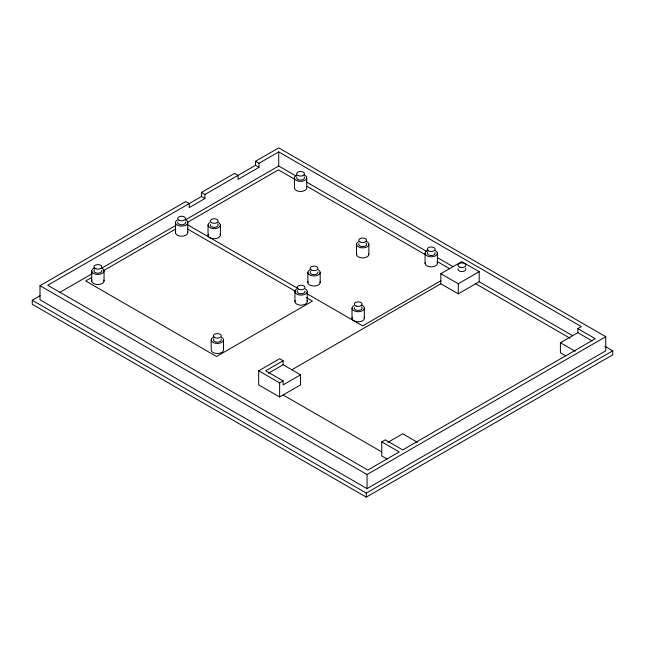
<?xml version="1.0" encoding="UTF-8"?>
<svg xmlns="http://www.w3.org/2000/svg" width="645" height="645" viewBox="0 0 645 645"><rect width="100%" height="100%" fill="white"/><g stroke="black" fill="none" stroke-linecap="round" stroke-linejoin="round"><path stroke-width="0.97" d="M255.517 161.274L259.008 163.282L259.008 167.313L255.517 165.297L255.517 161.274L278.721 147.874L605.768 336.698L605.768 350.799L367.045 488.628L39.998 299.804L39.998 285.703L185.736 201.562L189.227 203.57L189.227 207.601L204.925 198.539L204.925 194.508L201.442 192.492L201.442 196.523L204.925 198.539M201.442 192.492L234.587 173.36L238.069 175.367L238.069 179.399L259.008 167.313M201.442 196.523L47.738 285.259L367.811 470.052L399.215 451.919L381.767 441.849L381.767 455.95L387.008 458.974M204.925 194.508L255.517 165.297M259.008 163.282L278.721 151.906L581.347 326.628L577.856 328.636L577.856 332.667L560.416 342.737L560.416 352.815L565.649 355.83M604.897 346.268L612.75 350.799L612.75 354.823L366.279 497.126L32.25 304.271L32.25 300.248L40.087 295.724M59.945 292.314L92.195 273.698M101.781 268.159L175.867 225.387M185.454 219.848L278.721 166.007L296.152 176.069M91.775 277.439L85.664 280.97L216.51 356.508L312.462 301.11L306.351 297.587M103.111 270.892L175.513 229.096M187.171 222.541L278.422 169.861L294.064 178.891M258.693 370.794L279.624 358.701L283.115 360.716L283.115 364.748L300.562 374.818L300.562 384.888L279.624 396.981L258.693 384.888L258.693 370.794L279.624 382.88L283.115 380.864L283.115 384.888L300.562 374.818M283.115 360.716L265.667 370.794L283.115 380.864M268.288 373.31L283.115 364.748M291.83 369.787L440.825 283.768L440.825 273.698L461.756 261.612L479.203 271.682L479.203 281.752L572.696 335.731M440.89 280.72L362.683 325.878L306.73 293.572M440.825 273.698L458.272 283.768L479.203 271.682M440.825 283.768L458.272 293.838L479.203 281.752M381.767 441.849L385.258 439.834L402.706 449.904L595.303 338.714L577.856 328.636M387.879 442.349L402.706 433.795L417.533 442.349M39.998 285.703L367.045 474.526L605.768 336.698M32.25 300.248L366.279 493.094L612.75 350.799M577.856 332.667L591.812 340.729M306.609 182.108L426.893 251.55M437.35 257.589L453.04 266.651M307.093 186.413L425.257 254.638M437.423 261.66L449.581 268.683M475.712 283.768L570.067 338.246M560.416 342.737L575.243 351.299M187.123 224.516L298.014 288.541M187.719 229.096L295.015 291.04M283.115 394.966L381.8 451.935M458.272 283.768L458.272 293.838M437.407 253.098L437.407 263.168M425.079 253.421L425.079 263.491M368.851 244.294L368.851 254.364M367.045 474.526L367.045 488.628M366.279 493.094L366.279 497.126M364.352 308.173L364.352 318.243M356.516 244.294L356.516 254.364M352.017 308.173L352.017 318.243M320.178 272.375L320.178 282.454M307.842 272.408L307.842 282.478M307.262 291.532L307.262 301.602M306.73 178.076L306.73 188.147A6.168 3.564 0 0 1 300.127 191.444A6.168 3.564 0 0 1 294.426 187.631L294.426 177.56M294.926 291.532L294.926 301.602M279.624 382.88L279.624 396.981M278.721 151.906L278.721 166.007M223.517 339.689L223.517 349.767A6.168 3.564 0 0 1 217.671 353.5A6.168 3.564 0 0 1 211.197 350.13L211.197 340.06M220.388 224.992L220.388 235.062M208.053 225.121L208.053 235.191M187.784 222.509L187.784 232.579M175.448 222.589L175.448 232.66M104.047 270.892L104.047 280.97M91.711 270.892L91.711 280.97M465.351 268.11A3.951 2.282 0 0 1 462.449 271.505A3.951 2.282 0 0 1 458.119 268.659M368.642 253.445A6.168 3.564 0 0 1 362.683 257.927A6.168 3.564 0 0 1 356.725 253.445M364.143 317.324A6.168 3.564 0 0 1 358.185 321.807A6.168 3.564 0 0 1 352.226 317.324M361.264 305.085A6.168 3.564 0 0 1 363.232 310.213A6.168 3.564 0 0 1 354.218 310.898A6.168 3.564 0 0 1 353.823 305.649M361.587 307.036A3.926 2.266 0 0 1 358.693 310.422A3.926 2.266 0 0 1 354.387 307.584M365.763 241.206A6.168 3.564 0 0 1 367.739 246.334A6.168 3.564 0 0 1 358.717 247.019A6.168 3.564 0 0 1 358.322 241.778M319.96 281.534A6.168 3.564 0 0 1 314.034 286.025A6.168 3.564 0 0 1 308.044 281.559M318.356 269.868A6.168 3.564 0 0 1 318.388 274.899A6.168 3.564 0 0 1 309.664 274.923A6.168 3.564 0 0 1 309.632 269.884M437.125 262.257A6.168 3.564 0 0 1 431.521 266.885A6.168 3.564 0 0 1 425.216 262.563M435.399 250.631A6.168 3.564 0 0 1 435.415 255.88A6.168 3.564 0 0 1 426.353 255.428A6.168 3.564 0 0 1 427.917 250.26M366.086 243.157A3.926 2.266 0 0 1 363.191 246.543A3.926 2.266 0 0 1 358.886 243.705M185.929 220.001A6.168 3.564 0 0 1 186.026 225.041A6.168 3.564 0 0 1 177.31 225.097A6.168 3.564 0 0 1 177.206 220.058M103.837 280.043A6.168 3.564 0 0 1 97.879 284.526A6.168 3.564 0 0 1 91.921 280.043M102.241 268.376A6.168 3.564 0 0 1 101.846 273.625A6.168 3.564 0 0 1 92.824 272.94A6.168 3.564 0 0 1 94.791 267.812M187.558 231.66A6.168 3.564 0 0 1 181.688 236.183A6.168 3.564 0 0 1 175.642 231.74M307.052 300.683A6.168 3.564 0 0 1 301.094 305.166A6.168 3.564 0 0 1 295.136 300.683M305.456 289.008A6.168 3.564 0 0 1 305.456 294.047A6.168 3.564 0 0 1 296.732 294.047A6.168 3.564 0 0 1 296.732 289.008M304.892 290.943A3.926 2.266 0 0 1 300.586 293.781A3.926 2.266 0 0 1 297.692 290.395M221.098 339.173A3.926 2.266 0 0 1 217.042 342.14A3.926 2.266 0 0 1 213.858 338.843M185.397 221.936A3.926 2.266 0 0 1 181.664 224.815A3.926 2.266 0 0 1 177.81 221.985M221.493 337.23A6.168 3.564 0 0 1 221.558 342.479A6.168 3.564 0 0 1 212.495 342.068A6.168 3.564 0 0 1 214.003 336.883M101.676 270.311A3.926 2.266 0 0 1 97.363 273.141A3.926 2.266 0 0 1 94.476 269.763M434.988 252.574A3.926 2.266 0 0 1 430.908 255.517A3.926 2.266 0 0 1 427.756 252.211M218.502 222.493A6.168 3.564 0 0 1 218.655 227.532A6.168 3.564 0 0 1 209.939 227.62A6.168 3.564 0 0 1 209.786 222.581M317.8 271.795A3.926 2.266 0 0 1 313.51 274.641A3.926 2.266 0 0 1 310.6 271.271M304.037 174.868A6.168 3.564 0 0 1 305.359 180.068A6.168 3.564 0 0 1 296.281 180.374A6.168 3.564 0 0 1 296.547 175.126M304.109 176.827A3.926 2.266 0 0 1 300.804 180.084A3.926 2.266 0 0 1 296.869 177.077M220.147 234.143A6.168 3.564 0 0 1 214.333 238.69A6.168 3.564 0 0 1 208.238 234.264M217.591 223.888A3.926 2.266 0 0 1 214.801 227.298A3.926 2.266 0 0 1 210.407 224.508M459.958 267.191A3.951 2.282 0 0 0 465.884 265.216A3.951 2.282 0 0 0 459.958 263.241A3.951 2.282 0 0 0 459.958 267.191M356.217 306.109A3.926 2.266 0 0 0 362.111 304.142A3.926 2.266 0 0 0 356.217 302.174A3.926 2.266 0 0 0 356.217 306.109M359.902 241.867A3.926 2.266 0 0 0 366.473 240.851A3.926 2.266 0 0 0 361.668 238.078A3.926 2.266 0 0 0 359.902 241.867M428.594 250.905A3.926 2.266 0 0 0 435.077 249.72A3.926 2.266 0 0 0 430.054 247.067A3.926 2.266 0 0 0 428.594 250.905M214.729 337.529A3.926 2.266 0 0 0 221.203 336.319A3.926 2.266 0 0 0 216.148 333.691A3.926 2.266 0 0 0 214.729 337.529M299.135 289.468A3.926 2.266 0 0 0 305.029 287.501A3.926 2.266 0 0 0 299.135 285.533A3.926 2.266 0 0 0 299.135 289.468M178.875 220.139A3.926 2.266 0 0 0 185.421 219.082A3.926 2.266 0 0 0 180.552 216.333A3.926 2.266 0 0 0 178.875 220.139M95.912 268.828A3.926 2.266 0 0 0 101.805 266.869A3.926 2.266 0 0 0 95.912 264.901A3.926 2.266 0 0 0 95.912 268.828M311.245 269.973A3.926 2.266 0 0 0 317.808 268.941A3.926 2.266 0 0 0 312.978 266.175A3.926 2.266 0 0 0 311.245 269.973M298.369 175.666A3.926 2.266 0 0 0 304.496 173.957A3.926 2.266 0 0 0 298.869 171.747A3.926 2.266 0 0 0 298.369 175.666M211.495 222.662A3.926 2.266 0 0 0 218.034 221.574A3.926 2.266 0 0 0 213.14 218.849A3.926 2.266 0 0 0 211.495 222.662"/></g></svg>
